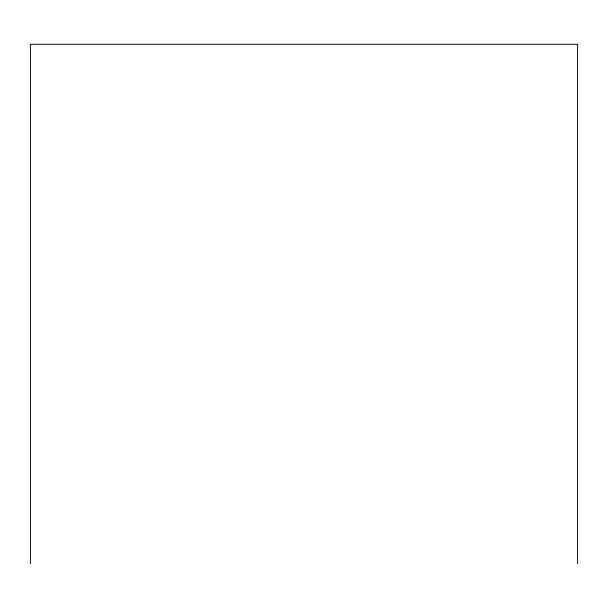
<?xml version="1.0" encoding="UTF-8"?>
<svg xmlns="http://www.w3.org/2000/svg" width="608" height="608" viewBox="0 0 608 608"><rect width="100%" height="100%" fill="white"/><g stroke="black" fill="none" stroke-linecap="round" stroke-linejoin="round"><path stroke-width="0.91" d="M577.6 563.745L577.6 44.255L30.4 44.255L30.4 563.745"/></g></svg>
